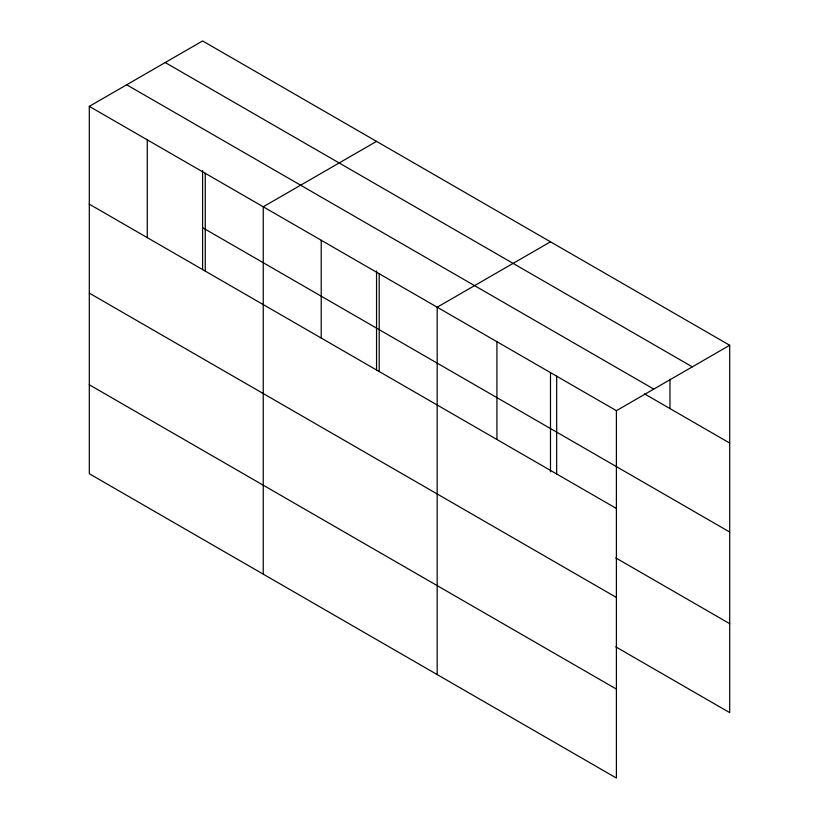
<?xml version="1.0" encoding="UTF-8"?>
<svg xmlns="http://www.w3.org/2000/svg" width="819" height="819" viewBox="0 0 819 819"><rect width="100%" height="100%" fill="white"/><g stroke="black" fill="none" stroke-linecap="round" stroke-linejoin="round"><path stroke-width="1.23" d="M202.6 269.717L202.6 170.516M89.302 106.368L616.4 410.677L616.4 778.05L89.302 473.73L89.302 106.368L202.6 40.95L729.698 345.27L729.698 712.632L615.755 646.846M376.545 141.38L263.247 206.787L263.247 574.16M550.491 241.8L437.182 307.217L437.182 674.58M616.4 410.677L729.698 345.27M165.213 62.541L692.311 366.851M126.689 84.777L653.787 389.097M644.522 393.888L729.698 443.069M202.6 227.702L729.698 532.022M89.302 204.166L616.4 508.476M615.755 557.893L729.698 623.679M89.302 293.12L616.4 597.44M89.302 384.776L616.4 689.096M669.962 379.361L669.962 408.579M556.664 376.197L556.664 473.996M550.491 372.645L550.491 471.836M496.918 341.707L496.918 439.506M379.207 273.741L379.207 371.539M376.545 270.946L376.545 370.137M321.222 240.264L321.222 338.063M205.262 173.311L205.262 271.109M147.277 139.834L147.277 237.643"/></g></svg>
